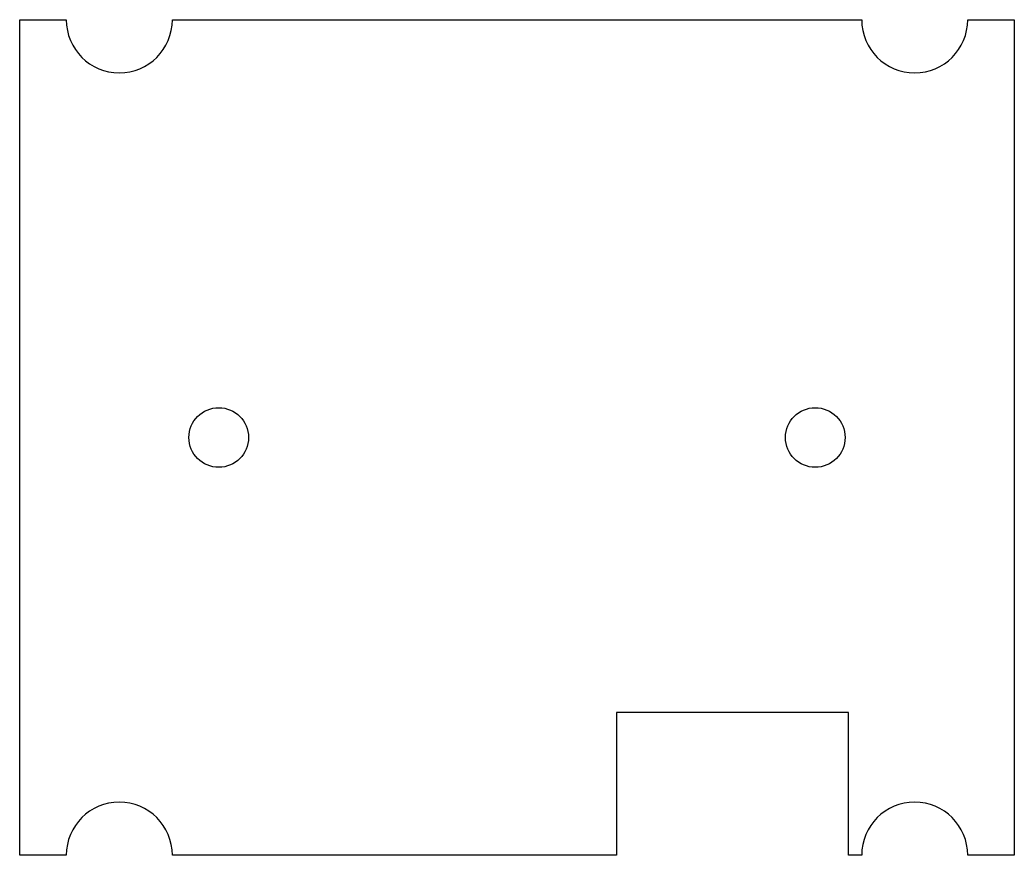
# Model space of a CAD drawing. Header units: millimetres. Extents: x -15 to 15, y -12.6 to 12.6.
import ezdxf

# ---------------------------------------------------------------- set-up
doc = ezdxf.new("R2010")
doc.units = ezdxf.units.MM
doc.layers.get('0').update_dxf_attribs({"linetype": 'CONTINUOUS'})

msp = doc.modelspace()

# ---------------------------------------------------------------- linework, layer by layer
msp.add_lwpolyline([(-10.4, -12.6, 1), (-13.6, -12.6), (-15, -12.6), (-15, 12.6), (-13.6, 12.6, 1), (-10.4, 12.6), (10.4, 12.6, 1), (13.6, 12.6), (15, 12.6), (15, -12.6), (13.6, -12.6, 1), (10.4, -12.6), (10, -12.6), (10, -8.3), (3, -8.3), (3, -12.6)], format="xyb", close=True)
for centre in [(-9, 0), (9, 0)]:
    msp.add_circle(centre, 0.9)

doc.saveas('drawing.dxf')
